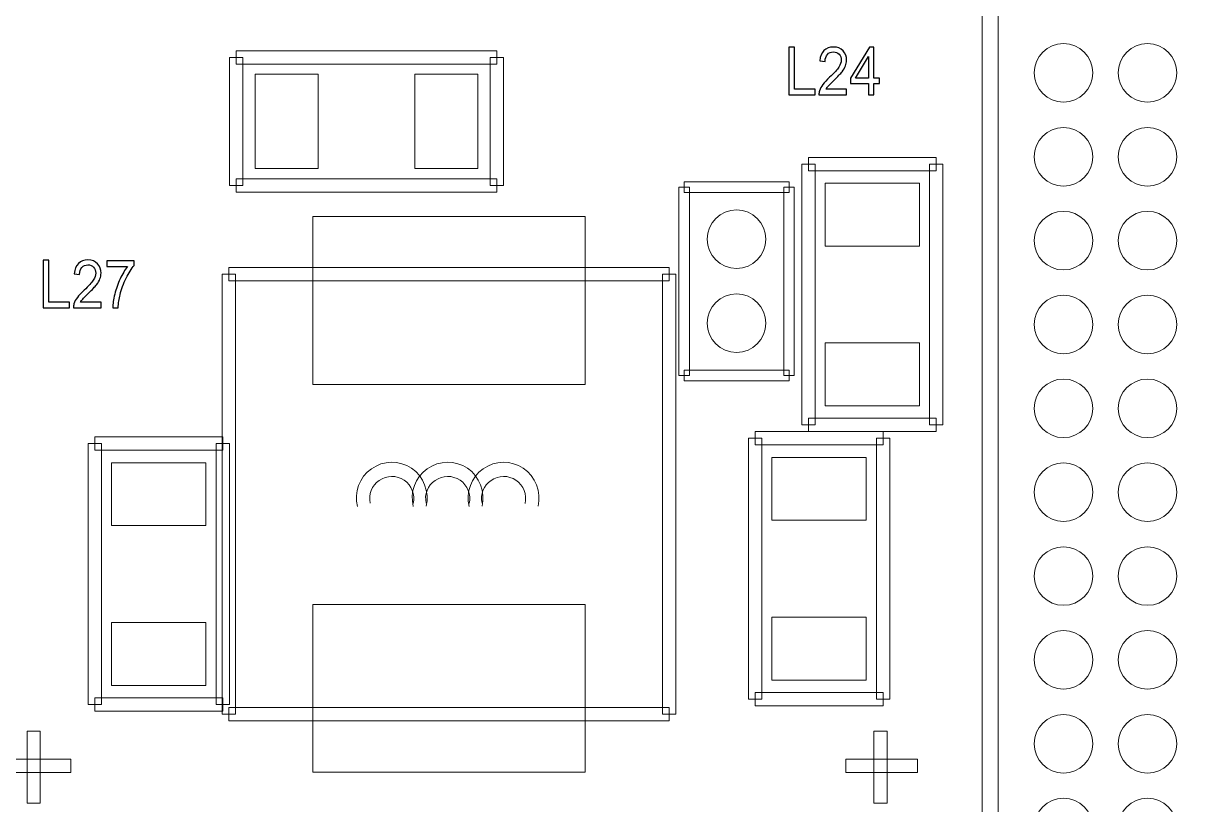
# Model space of a CAD drawing. Header units: millimetres. Extents: x -62 to 58, y -47 to 48.
# Drawn here: x -9.19 to 1.86, y -12.03 to -4.57 of the extents above; entities that cross this region are included whole.
import ezdxf

# ---------------------------------------------------------------- set-up
doc = ezdxf.new("R2010")
doc.units = ezdxf.units.MM
doc.header["$MEASUREMENT"] = 0
for name, color, linetype in [('BG_OUTLINE', 7, 'Continuous'), ('PG_SILKSCREEN_TOP', 7, 'Continuous'), ('PIN_SOLDERMASK_TOP', 7, 'Continuous'), ('RD_SILKSCREEN_TOP', 7, 'Continuous')]:
    doc.layers.add(name, color=color, linetype=linetype)

msp = doc.modelspace()

# ---------------------------------------------------------------- linework, layer by layer
at = {"layer": 'BG_OUTLINE', "lineweight": 9}
msp.add_open_spline([(-39.9999, -35.8165), (-39.9999, -35.8165), (-39.9999, 34.1833), (-39.9999, 34.1833), (-39.9999, 34.1833), (-39.9999, 34.1833), (39.9999, 34.1833), (39.9999, 34.1833), (39.9999, 34.1833), (39.9999, 34.1833), (39.9999, -35.8165), (39.9999, -35.8165), (39.9999, -35.8165), (39.9999, -35.8165), (-39.9999, -35.8165), (-39.9999, -35.8165)], degree=3, knots=[0, 0, 0, 0, 0.25, 0.25, 0.25, 0.25, 0.5, 0.5, 0.5, 0.5, 0.75, 0.75, 0.75, 0.75, 1, 1, 1, 1], dxfattribs=at)
at = {"layer": 'PG_SILKSCREEN_TOP', "lineweight": 9}
for points, knots in [([(-0.0447, 3.6515), (-0.0447, 3.6515), (0.1076, 3.6515), (0.1076, 3.6515), (0.1076, 3.6515), (0.1076, 3.6515), (0.1076, -19.3487), (0.1076, -19.3487), (0.1076, -19.3487), (0.1076, -19.3487), (-0.0447, -19.3487), (-0.0447, -19.3487), (-0.0447, -19.3487), (-0.0447, -19.3487), (-0.0447, 3.6515), (-0.0447, 3.6515)], [0, 0, 0, 0, 0.25, 0.25, 0.25, 0.25, 0.5, 0.5, 0.5, 0.5, 0.75, 0.75, 0.75, 0.75, 1, 1, 1, 1]), ([(-4.6736, -4.8387), (-4.6736, -4.8387), (-4.6736, -4.9657), (-4.6736, -4.9657), (-4.6736, -4.9657), (-4.6736, -4.9657), (-7.1628, -4.9657), (-7.1628, -4.9657), (-7.1628, -4.9657), (-7.1628, -4.9657), (-7.1628, -4.8387), (-7.1628, -4.8387), (-7.1628, -4.8387), (-7.1628, -4.8387), (-4.6736, -4.8387), (-4.6736, -4.8387)], [0, 0, 0, 0, 0.25, 0.25, 0.25, 0.25, 0.5, 0.5, 0.5, 0.5, 0.75, 0.75, 0.75, 0.75, 1, 1, 1, 1]), ([(-7.2263, -4.9022), (-7.2263, -4.9022), (-7.0993, -4.9022), (-7.0993, -4.9022), (-7.0993, -4.9022), (-7.0993, -4.9022), (-7.0993, -6.1214), (-7.0993, -6.1214), (-7.0993, -6.1214), (-7.0993, -6.1214), (-7.2263, -6.1214), (-7.2263, -6.1214), (-7.2263, -6.1214), (-7.2263, -6.1214), (-7.2263, -4.9022), (-7.2263, -4.9022)], [0, 0, 0, 0, 0.25, 0.25, 0.25, 0.25, 0.5, 0.5, 0.5, 0.5, 0.75, 0.75, 0.75, 0.75, 1, 1, 1, 1]), ([(-4.6101, -6.1214), (-4.6101, -6.1214), (-4.7371, -6.1214), (-4.7371, -6.1214), (-4.7371, -6.1214), (-4.7371, -6.1214), (-4.7371, -4.9022), (-4.7371, -4.9022), (-4.7371, -4.9022), (-4.7371, -4.9022), (-4.6101, -4.9022), (-4.6101, -4.9022), (-4.6101, -4.9022), (-4.6101, -4.9022), (-4.6101, -6.1214), (-4.6101, -6.1214)], [0, 0, 0, 0, 0.25, 0.25, 0.25, 0.25, 0.5, 0.5, 0.5, 0.5, 0.75, 0.75, 0.75, 0.75, 1, 1, 1, 1]), ([(-0.4825, -5.8547), (-0.4825, -5.8547), (-0.4825, -5.9817), (-0.4825, -5.9817), (-0.4825, -5.9817), (-0.4825, -5.9817), (-1.7018, -5.9817), (-1.7018, -5.9817), (-1.7018, -5.9817), (-1.7018, -5.9817), (-1.7018, -5.8547), (-1.7018, -5.8547), (-1.7018, -5.8547), (-1.7018, -5.8547), (-0.4825, -5.8547), (-0.4825, -5.8547)], [0, 0, 0, 0, 0.25, 0.25, 0.25, 0.25, 0.5, 0.5, 0.5, 0.5, 0.75, 0.75, 0.75, 0.75, 1, 1, 1, 1]), ([(-1.7653, -5.9182), (-1.7653, -5.9182), (-1.6383, -5.9182), (-1.6383, -5.9182), (-1.6383, -5.9182), (-1.6383, -5.9182), (-1.6383, -8.4074), (-1.6383, -8.4074), (-1.6383, -8.4074), (-1.6383, -8.4074), (-1.7653, -8.4074), (-1.7653, -8.4074), (-1.7653, -8.4074), (-1.7653, -8.4074), (-1.7653, -5.9182), (-1.7653, -5.9182)], [0, 0, 0, 0, 0.25, 0.25, 0.25, 0.25, 0.5, 0.5, 0.5, 0.5, 0.75, 0.75, 0.75, 0.75, 1, 1, 1, 1]), ([(-0.419, -8.4074), (-0.419, -8.4074), (-0.546, -8.4074), (-0.546, -8.4074), (-0.546, -8.4074), (-0.546, -8.4074), (-0.546, -5.9182), (-0.546, -5.9182), (-0.546, -5.9182), (-0.546, -5.9182), (-0.419, -5.9182), (-0.419, -5.9182), (-0.419, -5.9182), (-0.419, -5.9182), (-0.419, -8.4074), (-0.419, -8.4074)], [0, 0, 0, 0, 0.25, 0.25, 0.25, 0.25, 0.5, 0.5, 0.5, 0.5, 0.75, 0.75, 0.75, 0.75, 1, 1, 1, 1]), ([(-7.1628, -6.1849), (-7.1628, -6.1849), (-7.1628, -6.0579), (-7.1628, -6.0579), (-7.1628, -6.0579), (-7.1628, -6.0579), (-4.6736, -6.0579), (-4.6736, -6.0579), (-4.6736, -6.0579), (-4.6736, -6.0579), (-4.6736, -6.1849), (-4.6736, -6.1849), (-4.6736, -6.1849), (-4.6736, -6.1849), (-7.1628, -6.1849), (-7.1628, -6.1849)], [0, 0, 0, 0, 0.25, 0.25, 0.25, 0.25, 0.5, 0.5, 0.5, 0.5, 0.75, 0.75, 0.75, 0.75, 1, 1, 1, 1]), ([(-2.8366, -7.9341), (-2.8366, -7.9341), (-2.9382, -7.9341), (-2.9382, -7.9341), (-2.9382, -7.9341), (-2.9382, -7.9341), (-2.9382, -6.1374), (-2.9382, -6.1374), (-2.9382, -6.1374), (-2.9382, -6.1374), (-2.8366, -6.1374), (-2.8366, -6.1374), (-2.8366, -6.1374), (-2.8366, -6.1374), (-2.8366, -7.9341), (-2.8366, -7.9341)], [0, 0, 0, 0, 0.25, 0.25, 0.25, 0.25, 0.5, 0.5, 0.5, 0.5, 0.75, 0.75, 0.75, 0.75, 1, 1, 1, 1]), ([(-2.8874, -6.1882), (-2.8874, -6.1882), (-2.8874, -6.0866), (-2.8874, -6.0866), (-2.8874, -6.0866), (-2.8874, -6.0866), (-1.8877, -6.0866), (-1.8877, -6.0866), (-1.8877, -6.0866), (-1.8877, -6.0866), (-1.8877, -6.1882), (-1.8877, -6.1882), (-1.8877, -6.1882), (-1.8877, -6.1882), (-2.8874, -6.1882), (-2.8874, -6.1882)], [0, 0, 0, 0, 0.25, 0.25, 0.25, 0.25, 0.5, 0.5, 0.5, 0.5, 0.75, 0.75, 0.75, 0.75, 1, 1, 1, 1]), ([(-1.9385, -6.1374), (-1.9385, -6.1374), (-1.8369, -6.1374), (-1.8369, -6.1374), (-1.8369, -6.1374), (-1.8369, -6.1374), (-1.8369, -7.9341), (-1.8369, -7.9341), (-1.8369, -7.9341), (-1.8369, -7.9341), (-1.9385, -7.9341), (-1.9385, -7.9341), (-1.9385, -7.9341), (-1.9385, -7.9341), (-1.9385, -6.1374), (-1.9385, -6.1374)], [0, 0, 0, 0, 0.25, 0.25, 0.25, 0.25, 0.5, 0.5, 0.5, 0.5, 0.75, 0.75, 0.75, 0.75, 1, 1, 1, 1]), ([(-3.0308, -6.9043), (-3.0308, -6.9043), (-3.0308, -7.0313), (-3.0308, -7.0313), (-3.0308, -7.0313), (-3.0308, -7.0313), (-7.2307, -7.0313), (-7.2307, -7.0313), (-7.2307, -7.0313), (-7.2307, -7.0313), (-7.2307, -6.9043), (-7.2307, -6.9043), (-7.2307, -6.9043), (-7.2307, -6.9043), (-3.0308, -6.9043), (-3.0308, -6.9043)], [0, 0, 0, 0, 0.25, 0.25, 0.25, 0.25, 0.5, 0.5, 0.5, 0.5, 0.75, 0.75, 0.75, 0.75, 1, 1, 1, 1]), ([(-7.2942, -6.9678), (-7.2942, -6.9678), (-7.1672, -6.9678), (-7.1672, -6.9678), (-7.1672, -6.9678), (-7.1672, -6.9678), (-7.1672, -11.1677), (-7.1672, -11.1677), (-7.1672, -11.1677), (-7.1672, -11.1677), (-7.2942, -11.1677), (-7.2942, -11.1677), (-7.2942, -11.1677), (-7.2942, -11.1677), (-7.2942, -6.9678), (-7.2942, -6.9678)], [0, 0, 0, 0, 0.25, 0.25, 0.25, 0.25, 0.5, 0.5, 0.5, 0.5, 0.75, 0.75, 0.75, 0.75, 1, 1, 1, 1]), ([(-2.9673, -11.1677), (-2.9673, -11.1677), (-3.0943, -11.1677), (-3.0943, -11.1677), (-3.0943, -11.1677), (-3.0943, -11.1677), (-3.0943, -6.9678), (-3.0943, -6.9678), (-3.0943, -6.9678), (-3.0943, -6.9678), (-2.9673, -6.9678), (-2.9673, -6.9678), (-2.9673, -6.9678), (-2.9673, -6.9678), (-2.9673, -11.1677), (-2.9673, -11.1677)], [0, 0, 0, 0, 0.25, 0.25, 0.25, 0.25, 0.5, 0.5, 0.5, 0.5, 0.75, 0.75, 0.75, 0.75, 1, 1, 1, 1]), ([(-1.8877, -7.8833), (-1.8877, -7.8833), (-1.8877, -7.9849), (-1.8877, -7.9849), (-1.8877, -7.9849), (-1.8877, -7.9849), (-2.8874, -7.9849), (-2.8874, -7.9849), (-2.8874, -7.9849), (-2.8874, -7.9849), (-2.8874, -7.8833), (-2.8874, -7.8833), (-2.8874, -7.8833), (-2.8874, -7.8833), (-1.8877, -7.8833), (-1.8877, -7.8833)], [0, 0, 0, 0, 0.25, 0.25, 0.25, 0.25, 0.5, 0.5, 0.5, 0.5, 0.75, 0.75, 0.75, 0.75, 1, 1, 1, 1]), ([(-1.7018, -8.4709), (-1.7018, -8.4709), (-1.7018, -8.3439), (-1.7018, -8.3439), (-1.7018, -8.3439), (-1.7018, -8.3439), (-0.4825, -8.3439), (-0.4825, -8.3439), (-0.4825, -8.3439), (-0.4825, -8.3439), (-0.4825, -8.4709), (-0.4825, -8.4709), (-0.4825, -8.4709), (-0.4825, -8.4709), (-1.7018, -8.4709), (-1.7018, -8.4709)], [0, 0, 0, 0, 0.25, 0.25, 0.25, 0.25, 0.5, 0.5, 0.5, 0.5, 0.75, 0.75, 0.75, 0.75, 1, 1, 1, 1]), ([(-0.9906, -8.4709), (-0.9906, -8.4709), (-0.9906, -8.5979), (-0.9906, -8.5979), (-0.9906, -8.5979), (-0.9906, -8.5979), (-2.2098, -8.5979), (-2.2098, -8.5979), (-2.2098, -8.5979), (-2.2098, -8.5979), (-2.2098, -8.4709), (-2.2098, -8.4709), (-2.2098, -8.4709), (-2.2098, -8.4709), (-0.9906, -8.4709), (-0.9906, -8.4709)], [0, 0, 0, 0, 0.25, 0.25, 0.25, 0.25, 0.5, 0.5, 0.5, 0.5, 0.75, 0.75, 0.75, 0.75, 1, 1, 1, 1]), ([(-8.5725, -8.5852), (-8.5725, -8.5852), (-8.4455, -8.5852), (-8.4455, -8.5852), (-8.4455, -8.5852), (-8.4455, -8.5852), (-8.4455, -11.0744), (-8.4455, -11.0744), (-8.4455, -11.0744), (-8.4455, -11.0744), (-8.5725, -11.0744), (-8.5725, -11.0744), (-8.5725, -11.0744), (-8.5725, -11.0744), (-8.5725, -8.5852), (-8.5725, -8.5852)], [0, 0, 0, 0, 0.25, 0.25, 0.25, 0.25, 0.5, 0.5, 0.5, 0.5, 0.75, 0.75, 0.75, 0.75, 1, 1, 1, 1]), ([(-7.2897, -8.5217), (-7.2897, -8.5217), (-7.2897, -8.6487), (-7.2897, -8.6487), (-7.2897, -8.6487), (-7.2897, -8.6487), (-8.509, -8.6487), (-8.509, -8.6487), (-8.509, -8.6487), (-8.509, -8.6487), (-8.509, -8.5217), (-8.509, -8.5217), (-8.509, -8.5217), (-8.509, -8.5217), (-7.2897, -8.5217), (-7.2897, -8.5217)], [0, 0, 0, 0, 0.25, 0.25, 0.25, 0.25, 0.5, 0.5, 0.5, 0.5, 0.75, 0.75, 0.75, 0.75, 1, 1, 1, 1]), ([(-7.2262, -11.0744), (-7.2262, -11.0744), (-7.3532, -11.0744), (-7.3532, -11.0744), (-7.3532, -11.0744), (-7.3532, -11.0744), (-7.3532, -8.5852), (-7.3532, -8.5852), (-7.3532, -8.5852), (-7.3532, -8.5852), (-7.2262, -8.5852), (-7.2262, -8.5852), (-7.2262, -8.5852), (-7.2262, -8.5852), (-7.2262, -11.0744), (-7.2262, -11.0744)], [0, 0, 0, 0, 0.25, 0.25, 0.25, 0.25, 0.5, 0.5, 0.5, 0.5, 0.75, 0.75, 0.75, 0.75, 1, 1, 1, 1]), ([(-2.2733, -8.5344), (-2.2733, -8.5344), (-2.1463, -8.5344), (-2.1463, -8.5344), (-2.1463, -8.5344), (-2.1463, -8.5344), (-2.1463, -11.0236), (-2.1463, -11.0236), (-2.1463, -11.0236), (-2.1463, -11.0236), (-2.2733, -11.0236), (-2.2733, -11.0236), (-2.2733, -11.0236), (-2.2733, -11.0236), (-2.2733, -8.5344), (-2.2733, -8.5344)], [0, 0, 0, 0, 0.25, 0.25, 0.25, 0.25, 0.5, 0.5, 0.5, 0.5, 0.75, 0.75, 0.75, 0.75, 1, 1, 1, 1]), ([(-0.9271, -11.0236), (-0.9271, -11.0236), (-1.0541, -11.0236), (-1.0541, -11.0236), (-1.0541, -11.0236), (-1.0541, -11.0236), (-1.0541, -8.5344), (-1.0541, -8.5344), (-1.0541, -8.5344), (-1.0541, -8.5344), (-0.9271, -8.5344), (-0.9271, -8.5344), (-0.9271, -8.5344), (-0.9271, -8.5344), (-0.9271, -11.0236), (-0.9271, -11.0236)], [0, 0, 0, 0, 0.25, 0.25, 0.25, 0.25, 0.5, 0.5, 0.5, 0.5, 0.75, 0.75, 0.75, 0.75, 1, 1, 1, 1]), ([(-6.0052, -9.1847), (-6.0393, -9.049), (-5.9864, -8.9062), (-5.872, -8.8254), (-5.872, -8.8254), (-5.7576, -8.7447), (-5.6053, -8.7428), (-5.4889, -8.8205), (-5.4889, -8.8205), (-5.3725, -8.8982), (-5.3176, -9.0468), (-5.3482, -9.1834)], [0, 0, 0, 0, 0.3333333, 0.3333333, 0.3333333, 0.3333333, 0.6666667, 0.6666667, 0.6666667, 0.6666667, 1, 1, 1, 1]), ([(-5.4718, -9.1847), (-5.5059, -9.049), (-5.453, -8.9062), (-5.3386, -8.8254), (-5.3386, -8.8254), (-5.2242, -8.7447), (-5.0719, -8.7428), (-4.9555, -8.8205), (-4.9555, -8.8205), (-4.8391, -8.8982), (-4.7842, -9.0468), (-4.8148, -9.1834)], [0, 0, 0, 0, 0.3333333, 0.3333333, 0.3333333, 0.3333333, 0.6666667, 0.6666667, 0.6666667, 0.6666667, 1, 1, 1, 1]), ([(-4.9384, -9.1847), (-4.9725, -9.049), (-4.9196, -8.9062), (-4.8052, -8.8254), (-4.8052, -8.8254), (-4.6908, -8.7447), (-4.5385, -8.7428), (-4.4221, -8.8205), (-4.4221, -8.8205), (-4.3057, -8.8982), (-4.2508, -9.0468), (-4.2814, -9.1834)], [0, 0, 0, 0, 0.3333333, 0.3333333, 0.3333333, 0.3333333, 0.6666667, 0.6666667, 0.6666667, 0.6666667, 1, 1, 1, 1]), ([(-5.4721, -9.1553), (-5.4526, -9.0706), (-5.4873, -8.9827), (-5.5594, -8.9341), (-5.5594, -8.9341), (-5.6314, -8.8856), (-5.7259, -8.8863), (-5.7972, -8.9361), (-5.7972, -8.9361), (-5.8684, -8.9858), (-5.9028, -9.0696), (-5.8819, -9.154)], [0, 0, 0, 0, 0.3333333, 0.3333333, 0.3333333, 0.3333333, 0.6666667, 0.6666667, 0.6666667, 0.6666667, 1, 1, 1, 1]), ([(-4.9387, -9.1553), (-4.9192, -9.0706), (-4.9539, -8.9827), (-5.026, -8.9341), (-5.026, -8.9341), (-5.098, -8.8856), (-5.1925, -8.8863), (-5.2638, -8.9361), (-5.2638, -8.9361), (-5.335, -8.9858), (-5.3694, -9.0696), (-5.3485, -9.154)], [0, 0, 0, 0, 0.3333333, 0.3333333, 0.3333333, 0.3333333, 0.6666667, 0.6666667, 0.6666667, 0.6666667, 1, 1, 1, 1]), ([(-4.4053, -9.1553), (-4.3858, -9.0706), (-4.4205, -8.9827), (-4.4926, -8.9341), (-4.4926, -8.9341), (-4.5646, -8.8856), (-4.6591, -8.8863), (-4.7304, -8.9361), (-4.7304, -8.9361), (-4.8016, -8.9858), (-4.836, -9.0696), (-4.8151, -9.154)], [0, 0, 0, 0, 0.3333333, 0.3333333, 0.3333333, 0.3333333, 0.6666667, 0.6666667, 0.6666667, 0.6666667, 1, 1, 1, 1]), ([(-8.509, -11.1379), (-8.509, -11.1379), (-8.509, -11.0109), (-8.509, -11.0109), (-8.509, -11.0109), (-8.509, -11.0109), (-7.2897, -11.0109), (-7.2897, -11.0109), (-7.2897, -11.0109), (-7.2897, -11.0109), (-7.2897, -11.1379), (-7.2897, -11.1379), (-7.2897, -11.1379), (-7.2897, -11.1379), (-8.509, -11.1379), (-8.509, -11.1379)], [0, 0, 0, 0, 0.25, 0.25, 0.25, 0.25, 0.5, 0.5, 0.5, 0.5, 0.75, 0.75, 0.75, 0.75, 1, 1, 1, 1]), ([(-2.2098, -11.0871), (-2.2098, -11.0871), (-2.2098, -10.9601), (-2.2098, -10.9601), (-2.2098, -10.9601), (-2.2098, -10.9601), (-0.9906, -10.9601), (-0.9906, -10.9601), (-0.9906, -10.9601), (-0.9906, -10.9601), (-0.9906, -11.0871), (-0.9906, -11.0871), (-0.9906, -11.0871), (-0.9906, -11.0871), (-2.2098, -11.0871), (-2.2098, -11.0871)], [0, 0, 0, 0, 0.25, 0.25, 0.25, 0.25, 0.5, 0.5, 0.5, 0.5, 0.75, 0.75, 0.75, 0.75, 1, 1, 1, 1]), ([(-7.2307, -11.2312), (-7.2307, -11.2312), (-7.2307, -11.1042), (-7.2307, -11.1042), (-7.2307, -11.1042), (-7.2307, -11.1042), (-3.0308, -11.1042), (-3.0308, -11.1042), (-3.0308, -11.1042), (-3.0308, -11.1042), (-3.0308, -11.2312), (-3.0308, -11.2312), (-3.0308, -11.2312), (-3.0308, -11.2312), (-7.2307, -11.2312), (-7.2307, -11.2312)], [0, 0, 0, 0, 0.25, 0.25, 0.25, 0.25, 0.5, 0.5, 0.5, 0.5, 0.75, 0.75, 0.75, 0.75, 1, 1, 1, 1]), ([(-9.1567, -11.3284), (-9.1567, -11.3284), (-9.0297, -11.3284), (-9.0297, -11.3284), (-9.0297, -11.3284), (-9.0297, -11.3284), (-9.0297, -12.0142), (-9.0297, -12.0142), (-9.0297, -12.0142), (-9.0297, -12.0142), (-9.1567, -12.0142), (-9.1567, -12.0142), (-9.1567, -12.0142), (-9.1567, -12.0142), (-9.1567, -11.3284), (-9.1567, -11.3284)], [0, 0, 0, 0, 0.25, 0.25, 0.25, 0.25, 0.5, 0.5, 0.5, 0.5, 0.75, 0.75, 0.75, 0.75, 1, 1, 1, 1]), ([(-1.0794, -11.3284), (-1.0794, -11.3284), (-0.9524, -11.3284), (-0.9524, -11.3284), (-0.9524, -11.3284), (-0.9524, -11.3284), (-0.9524, -12.0142), (-0.9524, -12.0142), (-0.9524, -12.0142), (-0.9524, -12.0142), (-1.0794, -12.0142), (-1.0794, -12.0142), (-1.0794, -12.0142), (-1.0794, -12.0142), (-1.0794, -11.3284), (-1.0794, -11.3284)], [0, 0, 0, 0, 0.25, 0.25, 0.25, 0.25, 0.5, 0.5, 0.5, 0.5, 0.75, 0.75, 0.75, 0.75, 1, 1, 1, 1]), ([(-9.4234, -11.7221), (-9.4234, -11.7221), (-9.4234, -11.5951), (-9.4234, -11.5951), (-9.4234, -11.5951), (-9.4234, -11.5951), (-8.7376, -11.5951), (-8.7376, -11.5951), (-8.7376, -11.5951), (-8.7376, -11.5951), (-8.7376, -11.7221), (-8.7376, -11.7221), (-8.7376, -11.7221), (-8.7376, -11.7221), (-9.4234, -11.7221), (-9.4234, -11.7221)], [0, 0, 0, 0, 0.25, 0.25, 0.25, 0.25, 0.5, 0.5, 0.5, 0.5, 0.75, 0.75, 0.75, 0.75, 1, 1, 1, 1]), ([(-1.3462, -11.7221), (-1.3462, -11.7221), (-1.3462, -11.5951), (-1.3462, -11.5951), (-1.3462, -11.5951), (-1.3462, -11.5951), (-0.6604, -11.5951), (-0.6604, -11.5951), (-0.6604, -11.5951), (-0.6604, -11.5951), (-0.6604, -11.7221), (-0.6604, -11.7221), (-0.6604, -11.7221), (-0.6604, -11.7221), (-1.3462, -11.7221), (-1.3462, -11.7221)], [0, 0, 0, 0, 0.25, 0.25, 0.25, 0.25, 0.5, 0.5, 0.5, 0.5, 0.75, 0.75, 0.75, 0.75, 1, 1, 1, 1])]:
    msp.add_open_spline(points, degree=3, knots=knots, dxfattribs=at)
at = {"layer": 'PIN_SOLDERMASK_TOP', "lineweight": 9}
for points in [[(1.0109, -5.0485), (1.0109, -4.8941), (0.8858, -4.7691), (0.7315, -4.7691), (0.7315, -4.7691), (0.5772, -4.7691), (0.4521, -4.8941), (0.4521, -5.0485), (0.4521, -5.0485), (0.4521, -5.2028), (0.5772, -5.3279), (0.7315, -5.3279), (0.7315, -5.3279), (0.8858, -5.3279), (1.0109, -5.2028), (1.0109, -5.0485)], [(1.811, -5.0485), (1.811, -4.8941), (1.6859, -4.7691), (1.5316, -4.7691), (1.5316, -4.7691), (1.3773, -4.7691), (1.2522, -4.8941), (1.2522, -5.0485), (1.2522, -5.0485), (1.2522, -5.2028), (1.3773, -5.3279), (1.5316, -5.3279), (1.5316, -5.3279), (1.6859, -5.3279), (1.811, -5.2028), (1.811, -5.0485)], [(-6.9801, -5.9618), (-6.9801, -5.9618), (-6.9801, -5.0618), (-6.9801, -5.0618), (-6.9801, -5.0618), (-6.9801, -5.0618), (-6.3802, -5.0618), (-6.3802, -5.0618), (-6.3802, -5.0618), (-6.3802, -5.0618), (-6.3802, -5.9618), (-6.3802, -5.9618), (-6.3802, -5.9618), (-6.3802, -5.9618), (-6.9801, -5.9618), (-6.9801, -5.9618)], [(-5.4561, -5.9618), (-5.4561, -5.9618), (-5.4561, -5.0618), (-5.4561, -5.0618), (-5.4561, -5.0618), (-5.4561, -5.0618), (-4.8562, -5.0618), (-4.8562, -5.0618), (-4.8562, -5.0618), (-4.8562, -5.0618), (-4.8562, -5.9618), (-4.8562, -5.9618), (-4.8562, -5.9618), (-4.8562, -5.9618), (-5.4561, -5.9618), (-5.4561, -5.9618)], [(1.0109, -5.8486), (1.0109, -5.6942), (0.8858, -5.5692), (0.7315, -5.5692), (0.7315, -5.5692), (0.5772, -5.5692), (0.4521, -5.6942), (0.4521, -5.8486), (0.4521, -5.8486), (0.4521, -6.0029), (0.5772, -6.128), (0.7315, -6.128), (0.7315, -6.128), (0.8858, -6.128), (1.0109, -6.0029), (1.0109, -5.8486)], [(1.811, -5.8486), (1.811, -5.6942), (1.6859, -5.5692), (1.5316, -5.5692), (1.5316, -5.5692), (1.3773, -5.5692), (1.2522, -5.6942), (1.2522, -5.8486), (1.2522, -5.8486), (1.2522, -6.0029), (1.3773, -6.128), (1.5316, -6.128), (1.5316, -6.128), (1.6859, -6.128), (1.811, -6.0029), (1.811, -5.8486)], [(-1.5421, -6.1008), (-1.5421, -6.1008), (-0.6422, -6.1008), (-0.6422, -6.1008), (-0.6422, -6.1008), (-0.6422, -6.1008), (-0.6422, -6.7008), (-0.6422, -6.7008), (-0.6422, -6.7008), (-0.6422, -6.7008), (-1.5421, -6.7008), (-1.5421, -6.7008), (-1.5421, -6.7008), (-1.5421, -6.7008), (-1.5421, -6.1008), (-1.5421, -6.1008)], [(-2.1081, -6.6349), (-2.1081, -6.4806), (-2.2332, -6.3555), (-2.3875, -6.3555), (-2.3875, -6.3555), (-2.5419, -6.3555), (-2.6669, -6.4806), (-2.6669, -6.6349), (-2.6669, -6.6349), (-2.667, -6.7892), (-2.5419, -6.9143), (-2.3876, -6.9143), (-2.3876, -6.9143), (-2.2332, -6.9143), (-2.1082, -6.7892), (-2.1082, -6.6349)], [(1.0109, -6.6487), (1.0109, -6.4943), (0.8858, -6.3693), (0.7315, -6.3693), (0.7315, -6.3693), (0.5772, -6.3693), (0.4521, -6.4943), (0.4521, -6.6487), (0.4521, -6.6487), (0.4521, -6.803), (0.5772, -6.9281), (0.7315, -6.9281), (0.7315, -6.9281), (0.8858, -6.9281), (1.0109, -6.803), (1.0109, -6.6487)], [(1.811, -6.6487), (1.811, -6.4943), (1.6859, -6.3693), (1.5316, -6.3693), (1.5316, -6.3693), (1.3773, -6.3693), (1.2522, -6.4943), (1.2522, -6.6487), (1.2522, -6.6487), (1.2522, -6.803), (1.3773, -6.9281), (1.5316, -6.9281), (1.5316, -6.9281), (1.6859, -6.9281), (1.811, -6.803), (1.811, -6.6487)], [(-3.8308, -8.0197), (-3.8308, -8.0197), (-6.4307, -8.0197), (-6.4307, -8.0197), (-6.4307, -8.0197), (-6.4307, -8.0197), (-6.4307, -6.4197), (-6.4307, -6.4197), (-6.4307, -6.4197), (-6.4307, -6.4197), (-3.8308, -6.4197), (-3.8308, -6.4197), (-3.8308, -6.4197), (-3.8308, -6.4197), (-3.8308, -8.0197), (-3.8308, -8.0197)], [(-2.1081, -7.4366), (-2.1081, -7.2823), (-2.2332, -7.1572), (-2.3875, -7.1572), (-2.3875, -7.1572), (-2.5419, -7.1572), (-2.6669, -7.2823), (-2.6669, -7.4366), (-2.6669, -7.4366), (-2.667, -7.5909), (-2.5419, -7.716), (-2.3876, -7.716), (-2.3876, -7.716), (-2.2332, -7.716), (-2.1082, -7.5909), (-2.1082, -7.4366)], [(1.0109, -7.4485), (1.0109, -7.2942), (0.8858, -7.1691), (0.7315, -7.1691), (0.7315, -7.1691), (0.5772, -7.1691), (0.4521, -7.2942), (0.4521, -7.4485), (0.4521, -7.4485), (0.4521, -7.6028), (0.5772, -7.7279), (0.7315, -7.7279), (0.7315, -7.7279), (0.8858, -7.7279), (1.0109, -7.6028), (1.0109, -7.4485)], [(1.811, -7.4485), (1.811, -7.2942), (1.6859, -7.1691), (1.5316, -7.1691), (1.5316, -7.1691), (1.3773, -7.1691), (1.2522, -7.2942), (1.2522, -7.4485), (1.2522, -7.4485), (1.2522, -7.6028), (1.3773, -7.7279), (1.5316, -7.7279), (1.5316, -7.7279), (1.6859, -7.7279), (1.811, -7.6028), (1.811, -7.4485)], [(-1.5421, -7.6248), (-1.5421, -7.6248), (-0.6422, -7.6248), (-0.6422, -7.6248), (-0.6422, -7.6248), (-0.6422, -7.6248), (-0.6422, -8.2248), (-0.6422, -8.2248), (-0.6422, -8.2248), (-0.6422, -8.2248), (-1.5421, -8.2248), (-1.5421, -8.2248), (-1.5421, -8.2248), (-1.5421, -8.2248), (-1.5421, -7.6248), (-1.5421, -7.6248)], [(1.0109, -8.2486), (1.0109, -8.0943), (0.8858, -7.9692), (0.7315, -7.9692), (0.7315, -7.9692), (0.5772, -7.9692), (0.4521, -8.0943), (0.4521, -8.2486), (0.4521, -8.2486), (0.4521, -8.4029), (0.5772, -8.528), (0.7315, -8.528), (0.7315, -8.528), (0.8858, -8.528), (1.0109, -8.4029), (1.0109, -8.2486)], [(1.811, -8.2486), (1.811, -8.0943), (1.6859, -7.9692), (1.5316, -7.9692), (1.5316, -7.9692), (1.3773, -7.9692), (1.2522, -8.0943), (1.2522, -8.2486), (1.2522, -8.2486), (1.2522, -8.4029), (1.3773, -8.528), (1.5316, -8.528), (1.5316, -8.528), (1.6859, -8.528), (1.811, -8.4029), (1.811, -8.2486)], [(-2.0501, -8.717), (-2.0501, -8.717), (-1.1502, -8.717), (-1.1502, -8.717), (-1.1502, -8.717), (-1.1502, -8.717), (-1.1502, -9.317), (-1.1502, -9.317), (-1.1502, -9.317), (-1.1502, -9.317), (-2.0501, -9.317), (-2.0501, -9.317), (-2.0501, -9.317), (-2.0501, -9.317), (-2.0501, -8.717), (-2.0501, -8.717)], [(-8.3493, -8.7678), (-8.3493, -8.7678), (-7.4494, -8.7678), (-7.4494, -8.7678), (-7.4494, -8.7678), (-7.4494, -8.7678), (-7.4494, -9.3678), (-7.4494, -9.3678), (-7.4494, -9.3678), (-7.4494, -9.3678), (-8.3493, -9.3678), (-8.3493, -9.3678), (-8.3493, -9.3678), (-8.3493, -9.3678), (-8.3493, -8.7678), (-8.3493, -8.7678)], [(1.0109, -9.0484), (1.0109, -8.8941), (0.8858, -8.769), (0.7315, -8.769), (0.7315, -8.769), (0.5772, -8.769), (0.4521, -8.8941), (0.4521, -9.0484), (0.4521, -9.0484), (0.4521, -9.2028), (0.5772, -9.3278), (0.7315, -9.3278), (0.7315, -9.3278), (0.8858, -9.3278), (1.0109, -9.2028), (1.0109, -9.0484)], [(1.811, -9.0484), (1.811, -8.8941), (1.6859, -8.769), (1.5316, -8.769), (1.5316, -8.769), (1.3773, -8.769), (1.2522, -8.8941), (1.2522, -9.0484), (1.2522, -9.0484), (1.2522, -9.2028), (1.3773, -9.3278), (1.5316, -9.3278), (1.5316, -9.3278), (1.6859, -9.3278), (1.811, -9.2028), (1.811, -9.0484)], [(1.0109, -9.8485), (1.0109, -9.6942), (0.8858, -9.5691), (0.7315, -9.5691), (0.7315, -9.5691), (0.5772, -9.5691), (0.4521, -9.6942), (0.4521, -9.8485), (0.4521, -9.8485), (0.4521, -10.0029), (0.5772, -10.1279), (0.7315, -10.1279), (0.7315, -10.1279), (0.8858, -10.1279), (1.0109, -10.0029), (1.0109, -9.8485)], [(1.811, -9.8485), (1.811, -9.6942), (1.6859, -9.5691), (1.5316, -9.5691), (1.5316, -9.5691), (1.3773, -9.5691), (1.2522, -9.6942), (1.2522, -9.8485), (1.2522, -9.8485), (1.2522, -10.0029), (1.3773, -10.1279), (1.5316, -10.1279), (1.5316, -10.1279), (1.6859, -10.1279), (1.811, -10.0029), (1.811, -9.8485)], [(-3.8308, -11.7197), (-3.8308, -11.7197), (-6.4307, -11.7197), (-6.4307, -11.7197), (-6.4307, -11.7197), (-6.4307, -11.7197), (-6.4307, -10.1197), (-6.4307, -10.1197), (-6.4307, -10.1197), (-6.4307, -10.1197), (-3.8308, -10.1197), (-3.8308, -10.1197), (-3.8308, -10.1197), (-3.8308, -10.1197), (-3.8308, -11.7197), (-3.8308, -11.7197)], [(-2.0501, -10.241), (-2.0501, -10.241), (-1.1502, -10.241), (-1.1502, -10.241), (-1.1502, -10.241), (-1.1502, -10.241), (-1.1502, -10.841), (-1.1502, -10.841), (-1.1502, -10.841), (-1.1502, -10.841), (-2.0501, -10.841), (-2.0501, -10.841), (-2.0501, -10.841), (-2.0501, -10.841), (-2.0501, -10.241), (-2.0501, -10.241)], [(-8.3493, -10.2918), (-8.3493, -10.2918), (-7.4494, -10.2918), (-7.4494, -10.2918), (-7.4494, -10.2918), (-7.4494, -10.2918), (-7.4494, -10.8918), (-7.4494, -10.8918), (-7.4494, -10.8918), (-7.4494, -10.8918), (-8.3493, -10.8918), (-8.3493, -10.8918), (-8.3493, -10.8918), (-8.3493, -10.8918), (-8.3493, -10.2918), (-8.3493, -10.2918)], [(1.0109, -10.6486), (1.0109, -10.4943), (0.8858, -10.3692), (0.7315, -10.3692), (0.7315, -10.3692), (0.5772, -10.3692), (0.4521, -10.4943), (0.4521, -10.6486), (0.4521, -10.6486), (0.4521, -10.803), (0.5772, -10.928), (0.7315, -10.928), (0.7315, -10.928), (0.8858, -10.928), (1.0109, -10.803), (1.0109, -10.6486)], [(1.811, -10.6486), (1.811, -10.4943), (1.6859, -10.3692), (1.5316, -10.3692), (1.5316, -10.3692), (1.3773, -10.3692), (1.2522, -10.4943), (1.2522, -10.6486), (1.2522, -10.6486), (1.2522, -10.803), (1.3773, -10.928), (1.5316, -10.928), (1.5316, -10.928), (1.6859, -10.928), (1.811, -10.803), (1.811, -10.6486)], [(1.0109, -11.4485), (1.0109, -11.2942), (0.8858, -11.1691), (0.7315, -11.1691), (0.7315, -11.1691), (0.5772, -11.1691), (0.4521, -11.2942), (0.4521, -11.4485), (0.4521, -11.4485), (0.4521, -11.6028), (0.5772, -11.7279), (0.7315, -11.7279), (0.7315, -11.7279), (0.8858, -11.7279), (1.0109, -11.6028), (1.0109, -11.4485)], [(1.811, -11.4485), (1.811, -11.2942), (1.6859, -11.1691), (1.5316, -11.1691), (1.5316, -11.1691), (1.3773, -11.1691), (1.2522, -11.2942), (1.2522, -11.4485), (1.2522, -11.4485), (1.2522, -11.6028), (1.3773, -11.7279), (1.5316, -11.7279), (1.5316, -11.7279), (1.6859, -11.7279), (1.811, -11.6028), (1.811, -11.4485)], [(1.0109, -12.2486), (1.0109, -12.0943), (0.8858, -11.9692), (0.7315, -11.9692), (0.7315, -11.9692), (0.5772, -11.9692), (0.4521, -12.0943), (0.4521, -12.2486), (0.4521, -12.2486), (0.4521, -12.4029), (0.5772, -12.528), (0.7315, -12.528), (0.7315, -12.528), (0.8858, -12.528), (1.0109, -12.4029), (1.0109, -12.2486)], [(1.811, -12.2486), (1.811, -12.0943), (1.6859, -11.9692), (1.5316, -11.9692), (1.5316, -11.9692), (1.3773, -11.9692), (1.2522, -12.0943), (1.2522, -12.2486), (1.2522, -12.2486), (1.2522, -12.4029), (1.3773, -12.528), (1.5316, -12.528), (1.5316, -12.528), (1.6859, -12.528), (1.811, -12.4029), (1.811, -12.2486)]]:
    msp.add_open_spline(points, degree=3, knots=[0, 0, 0, 0, 0.25, 0.25, 0.25, 0.25, 0.5, 0.5, 0.5, 0.5, 0.75, 0.75, 0.75, 0.75, 1, 1, 1, 1], dxfattribs=at)
at = {"layer": 'RD_SILKSCREEN_TOP', "color": 142}
for points, knots in [([(-1.8894, -5.2578), (-1.8894, -5.2578), (-1.8894, -4.8032), (-1.8894, -4.8032), (-1.8894, -4.8032), (-1.8894, -4.8032), (-1.8364, -4.8032), (-1.8364, -4.8032), (-1.8364, -4.8032), (-1.8364, -4.8032), (-1.8364, -5.2041), (-1.8364, -5.2041), (-1.8364, -5.2041), (-1.8364, -5.2041), (-1.6395, -5.2041), (-1.6395, -5.2041), (-1.6395, -5.2041), (-1.6395, -5.2041), (-1.6395, -5.2578), (-1.6395, -5.2578), (-1.6395, -5.2578), (-1.6395, -5.2578), (-1.8894, -5.2578), (-1.8894, -5.2578)], [0, 0, 0, 0, 0.1666667, 0.1666667, 0.1666667, 0.1666667, 0.3333333, 0.3333333, 0.3333333, 0.3333333, 0.5, 0.5, 0.5, 0.5, 0.6666667, 0.6666667, 0.6666667, 0.6666667, 0.8333333, 0.8333333, 0.8333333, 0.8333333, 1, 1, 1, 1]), ([(-1.3382, -5.2041), (-1.3382, -5.2041), (-1.3382, -5.2578), (-1.3382, -5.2578), (-1.3382, -5.2578), (-1.3382, -5.2578), (-1.6025, -5.2578), (-1.6025, -5.2578), (-1.6025, -5.2578), (-1.603, -5.2444), (-1.601, -5.2314), (-1.5969, -5.2191), (-1.5969, -5.2191), (-1.5902, -5.1985), (-1.5794, -5.1784), (-1.5646, -5.1585), (-1.5646, -5.1585), (-1.5496, -5.1387), (-1.5282, -5.1158), (-1.5003, -5.0897), (-1.5003, -5.0897), (-1.4568, -5.0492), (-1.4274, -5.0171), (-1.4121, -4.9934), (-1.4121, -4.9934), (-1.3969, -4.9698), (-1.3892, -4.9474), (-1.3892, -4.9263), (-1.3892, -4.9263), (-1.3892, -4.9042), (-1.3962, -4.8856), (-1.4101, -4.8703), (-1.4101, -4.8703), (-1.4241, -4.8552), (-1.4422, -4.8476), (-1.4645, -4.8476), (-1.4645, -4.8476), (-1.4882, -4.8476), (-1.5071, -4.8556), (-1.5212, -4.8718), (-1.5212, -4.8718), (-1.5355, -4.8879), (-1.5427, -4.9102), (-1.5429, -4.9387), (-1.5429, -4.9387), (-1.5429, -4.9387), (-1.5934, -4.9329), (-1.5934, -4.9329), (-1.5934, -4.9329), (-1.5898, -4.89), (-1.5768, -4.8574), (-1.5543, -4.835), (-1.5543, -4.835), (-1.5318, -4.8126), (-1.5014, -4.8013), (-1.4634, -4.8013), (-1.4634, -4.8013), (-1.425, -4.8013), (-1.3947, -4.8135), (-1.3723, -4.8376), (-1.3723, -4.8376), (-1.3499, -4.8619), (-1.3387, -4.8918), (-1.3387, -4.9276), (-1.3387, -4.9276), (-1.3387, -4.9458), (-1.3419, -4.9637), (-1.3485, -4.9813), (-1.3485, -4.9813), (-1.3551, -4.9988), (-1.366, -5.0173), (-1.3812, -5.0367), (-1.3812, -5.0367), (-1.3963, -5.0562), (-1.4216, -5.0829), (-1.4569, -5.1167), (-1.4569, -5.1167), (-1.4864, -5.1449), (-1.5052, -5.1639), (-1.5136, -5.174), (-1.5136, -5.174), (-1.522, -5.1839), (-1.5289, -5.194), (-1.5344, -5.2041), (-1.5344, -5.2041), (-1.5344, -5.2041), (-1.3382, -5.2041), (-1.3382, -5.2041)], [0, 0, 0, 0, 0.0454545, 0.0454545, 0.0454545, 0.0454545, 0.0909091, 0.0909091, 0.0909091, 0.0909091, 0.1363636, 0.1363636, 0.1363636, 0.1363636, 0.1818182, 0.1818182, 0.1818182, 0.1818182, 0.2272727, 0.2272727, 0.2272727, 0.2272727, 0.2727273, 0.2727273, 0.2727273, 0.2727273, 0.3181818, 0.3181818, 0.3181818, 0.3181818, 0.3636364, 0.3636364, 0.3636364, 0.3636364, 0.4090909, 0.4090909, 0.4090909, 0.4090909, 0.4545455, 0.4545455, 0.4545455, 0.4545455, 0.5, 0.5, 0.5, 0.5, 0.5454545, 0.5454545, 0.5454545, 0.5454545, 0.5909091, 0.5909091, 0.5909091, 0.5909091, 0.6363636, 0.6363636, 0.6363636, 0.6363636, 0.6818182, 0.6818182, 0.6818182, 0.6818182, 0.7272727, 0.7272727, 0.7272727, 0.7272727, 0.7727273, 0.7727273, 0.7727273, 0.7727273, 0.8181818, 0.8181818, 0.8181818, 0.8181818, 0.8636364, 0.8636364, 0.8636364, 0.8636364, 0.9090909, 0.9090909, 0.9090909, 0.9090909, 0.9545455, 0.9545455, 0.9545455, 0.9545455, 1, 1, 1, 1]), ([(-1.1281, -5.2578), (-1.1281, -5.2578), (-1.1281, -5.149), (-1.1281, -5.149), (-1.1281, -5.149), (-1.1281, -5.149), (-1.3017, -5.149), (-1.3017, -5.149), (-1.3017, -5.149), (-1.3017, -5.149), (-1.3017, -5.0978), (-1.3017, -5.0978), (-1.3017, -5.0978), (-1.3017, -5.0978), (-1.1191, -4.8032), (-1.1191, -4.8032), (-1.1191, -4.8032), (-1.1191, -4.8032), (-1.0789, -4.8032), (-1.0789, -4.8032), (-1.0789, -4.8032), (-1.0789, -4.8032), (-1.0789, -5.0978), (-1.0789, -5.0978), (-1.0789, -5.0978), (-1.0789, -5.0978), (-1.0249, -5.0978), (-1.0249, -5.0978), (-1.0249, -5.0978), (-1.0249, -5.0978), (-1.0249, -5.149), (-1.0249, -5.149), (-1.0249, -5.149), (-1.0249, -5.149), (-1.0789, -5.149), (-1.0789, -5.149), (-1.0789, -5.149), (-1.0789, -5.149), (-1.0789, -5.2578), (-1.0789, -5.2578), (-1.0789, -5.2578), (-1.0789, -5.2578), (-1.1281, -5.2578), (-1.1281, -5.2578)], [0, 0, 0, 0, 0.0909091, 0.0909091, 0.0909091, 0.0909091, 0.1818182, 0.1818182, 0.1818182, 0.1818182, 0.2727273, 0.2727273, 0.2727273, 0.2727273, 0.3636364, 0.3636364, 0.3636364, 0.3636364, 0.4545455, 0.4545455, 0.4545455, 0.4545455, 0.5454545, 0.5454545, 0.5454545, 0.5454545, 0.6363636, 0.6363636, 0.6363636, 0.6363636, 0.7272727, 0.7272727, 0.7272727, 0.7272727, 0.8181818, 0.8181818, 0.8181818, 0.8181818, 0.9090909, 0.9090909, 0.9090909, 0.9090909, 1, 1, 1, 1]), ([(-1.1281, -5.0978), (-1.1281, -5.0978), (-1.1281, -4.8929), (-1.1281, -4.8929), (-1.1281, -4.8929), (-1.1281, -4.8929), (-1.2533, -5.0978), (-1.2533, -5.0978), (-1.2533, -5.0978), (-1.2533, -5.0978), (-1.1281, -5.0978), (-1.1281, -5.0978)], [0, 0, 0, 0, 0.3333333, 0.3333333, 0.3333333, 0.3333333, 0.6666667, 0.6666667, 0.6666667, 0.6666667, 1, 1, 1, 1]), ([(-9.0015, -7.2898), (-9.0015, -7.2898), (-9.0015, -6.8352), (-9.0015, -6.8352), (-9.0015, -6.8352), (-9.0015, -6.8352), (-8.9485, -6.8352), (-8.9485, -6.8352), (-8.9485, -6.8352), (-8.9485, -6.8352), (-8.9485, -7.2361), (-8.9485, -7.2361), (-8.9485, -7.2361), (-8.9485, -7.2361), (-8.7516, -7.2361), (-8.7516, -7.2361), (-8.7516, -7.2361), (-8.7516, -7.2361), (-8.7516, -7.2898), (-8.7516, -7.2898), (-8.7516, -7.2898), (-8.7516, -7.2898), (-9.0015, -7.2898), (-9.0015, -7.2898)], [0, 0, 0, 0, 0.1666667, 0.1666667, 0.1666667, 0.1666667, 0.3333333, 0.3333333, 0.3333333, 0.3333333, 0.5, 0.5, 0.5, 0.5, 0.6666667, 0.6666667, 0.6666667, 0.6666667, 0.8333333, 0.8333333, 0.8333333, 0.8333333, 1, 1, 1, 1]), ([(-8.4503, -7.2361), (-8.4503, -7.2361), (-8.4503, -7.2898), (-8.4503, -7.2898), (-8.4503, -7.2898), (-8.4503, -7.2898), (-8.7146, -7.2898), (-8.7146, -7.2898), (-8.7146, -7.2898), (-8.7151, -7.2764), (-8.7131, -7.2634), (-8.709, -7.2511), (-8.709, -7.2511), (-8.7023, -7.2305), (-8.6915, -7.2104), (-8.6767, -7.1905), (-8.6767, -7.1905), (-8.6617, -7.1707), (-8.6403, -7.1478), (-8.6124, -7.1217), (-8.6124, -7.1217), (-8.5689, -7.0812), (-8.5395, -7.0491), (-8.5242, -7.0254), (-8.5242, -7.0254), (-8.509, -7.0018), (-8.5013, -6.9794), (-8.5013, -6.9583), (-8.5013, -6.9583), (-8.5013, -6.9362), (-8.5083, -6.9176), (-8.5222, -6.9023), (-8.5222, -6.9023), (-8.5362, -6.8872), (-8.5543, -6.8796), (-8.5766, -6.8796), (-8.5766, -6.8796), (-8.6003, -6.8796), (-8.6192, -6.8876), (-8.6333, -6.9038), (-8.6333, -6.9038), (-8.6476, -6.9199), (-8.6548, -6.9422), (-8.655, -6.9707), (-8.655, -6.9707), (-8.655, -6.9707), (-8.7055, -6.9649), (-8.7055, -6.9649), (-8.7055, -6.9649), (-8.7019, -6.922), (-8.6889, -6.8894), (-8.6664, -6.867), (-8.6664, -6.867), (-8.6439, -6.8446), (-8.6135, -6.8333), (-8.5755, -6.8333), (-8.5755, -6.8333), (-8.5371, -6.8333), (-8.5068, -6.8455), (-8.4844, -6.8696), (-8.4844, -6.8696), (-8.462, -6.8939), (-8.4508, -6.9238), (-8.4508, -6.9596), (-8.4508, -6.9596), (-8.4508, -6.9778), (-8.454, -6.9957), (-8.4606, -7.0133), (-8.4606, -7.0133), (-8.4672, -7.0308), (-8.4781, -7.0493), (-8.4933, -7.0687), (-8.4933, -7.0687), (-8.5084, -7.0882), (-8.5337, -7.1149), (-8.569, -7.1487), (-8.569, -7.1487), (-8.5985, -7.1769), (-8.6173, -7.1959), (-8.6257, -7.206), (-8.6257, -7.206), (-8.6341, -7.2159), (-8.641, -7.226), (-8.6465, -7.2361), (-8.6465, -7.2361), (-8.6465, -7.2361), (-8.4503, -7.2361), (-8.4503, -7.2361)], [0, 0, 0, 0, 0.0454545, 0.0454545, 0.0454545, 0.0454545, 0.0909091, 0.0909091, 0.0909091, 0.0909091, 0.1363636, 0.1363636, 0.1363636, 0.1363636, 0.1818182, 0.1818182, 0.1818182, 0.1818182, 0.2272727, 0.2272727, 0.2272727, 0.2272727, 0.2727273, 0.2727273, 0.2727273, 0.2727273, 0.3181818, 0.3181818, 0.3181818, 0.3181818, 0.3636364, 0.3636364, 0.3636364, 0.3636364, 0.4090909, 0.4090909, 0.4090909, 0.4090909, 0.4545455, 0.4545455, 0.4545455, 0.4545455, 0.5, 0.5, 0.5, 0.5, 0.5454545, 0.5454545, 0.5454545, 0.5454545, 0.5909091, 0.5909091, 0.5909091, 0.5909091, 0.6363636, 0.6363636, 0.6363636, 0.6363636, 0.6818182, 0.6818182, 0.6818182, 0.6818182, 0.7272727, 0.7272727, 0.7272727, 0.7272727, 0.7727273, 0.7727273, 0.7727273, 0.7727273, 0.8181818, 0.8181818, 0.8181818, 0.8181818, 0.8636364, 0.8636364, 0.8636364, 0.8636364, 0.9090909, 0.9090909, 0.9090909, 0.9090909, 0.9545455, 0.9545455, 0.9545455, 0.9545455, 1, 1, 1, 1]), ([(-8.3943, -6.8948), (-8.3943, -6.8948), (-8.3943, -6.8412), (-8.3943, -6.8412), (-8.3943, -6.8412), (-8.3943, -6.8412), (-8.1354, -6.8412), (-8.1354, -6.8412), (-8.1354, -6.8412), (-8.1354, -6.8412), (-8.1354, -6.8846), (-8.1354, -6.8846), (-8.1354, -6.8846), (-8.1608, -6.9154), (-8.1861, -6.9563), (-8.2112, -7.0073), (-8.2112, -7.0073), (-8.2361, -7.0583), (-8.2554, -7.1109), (-8.2691, -7.1648), (-8.2691, -7.1648), (-8.2789, -7.2029), (-8.2852, -7.2445), (-8.2879, -7.2898), (-8.2879, -7.2898), (-8.2879, -7.2898), (-8.3383, -7.2898), (-8.3383, -7.2898), (-8.3383, -7.2898), (-8.3378, -7.254), (-8.3317, -7.2108), (-8.3199, -7.1602), (-8.3199, -7.1602), (-8.308, -7.1096), (-8.2911, -7.0607), (-8.269, -7.0137), (-8.269, -7.0137), (-8.2468, -6.9667), (-8.2233, -6.927), (-8.1984, -6.8948), (-8.1984, -6.8948), (-8.1984, -6.8948), (-8.3943, -6.8948), (-8.3943, -6.8948)], [0, 0, 0, 0, 0.0909091, 0.0909091, 0.0909091, 0.0909091, 0.1818182, 0.1818182, 0.1818182, 0.1818182, 0.2727273, 0.2727273, 0.2727273, 0.2727273, 0.3636364, 0.3636364, 0.3636364, 0.3636364, 0.4545455, 0.4545455, 0.4545455, 0.4545455, 0.5454545, 0.5454545, 0.5454545, 0.5454545, 0.6363636, 0.6363636, 0.6363636, 0.6363636, 0.7272727, 0.7272727, 0.7272727, 0.7272727, 0.8181818, 0.8181818, 0.8181818, 0.8181818, 0.9090909, 0.9090909, 0.9090909, 0.9090909, 1, 1, 1, 1])]:
    msp.add_open_spline(points, degree=3, knots=knots, dxfattribs=at)

doc.saveas('drawing.dxf')
